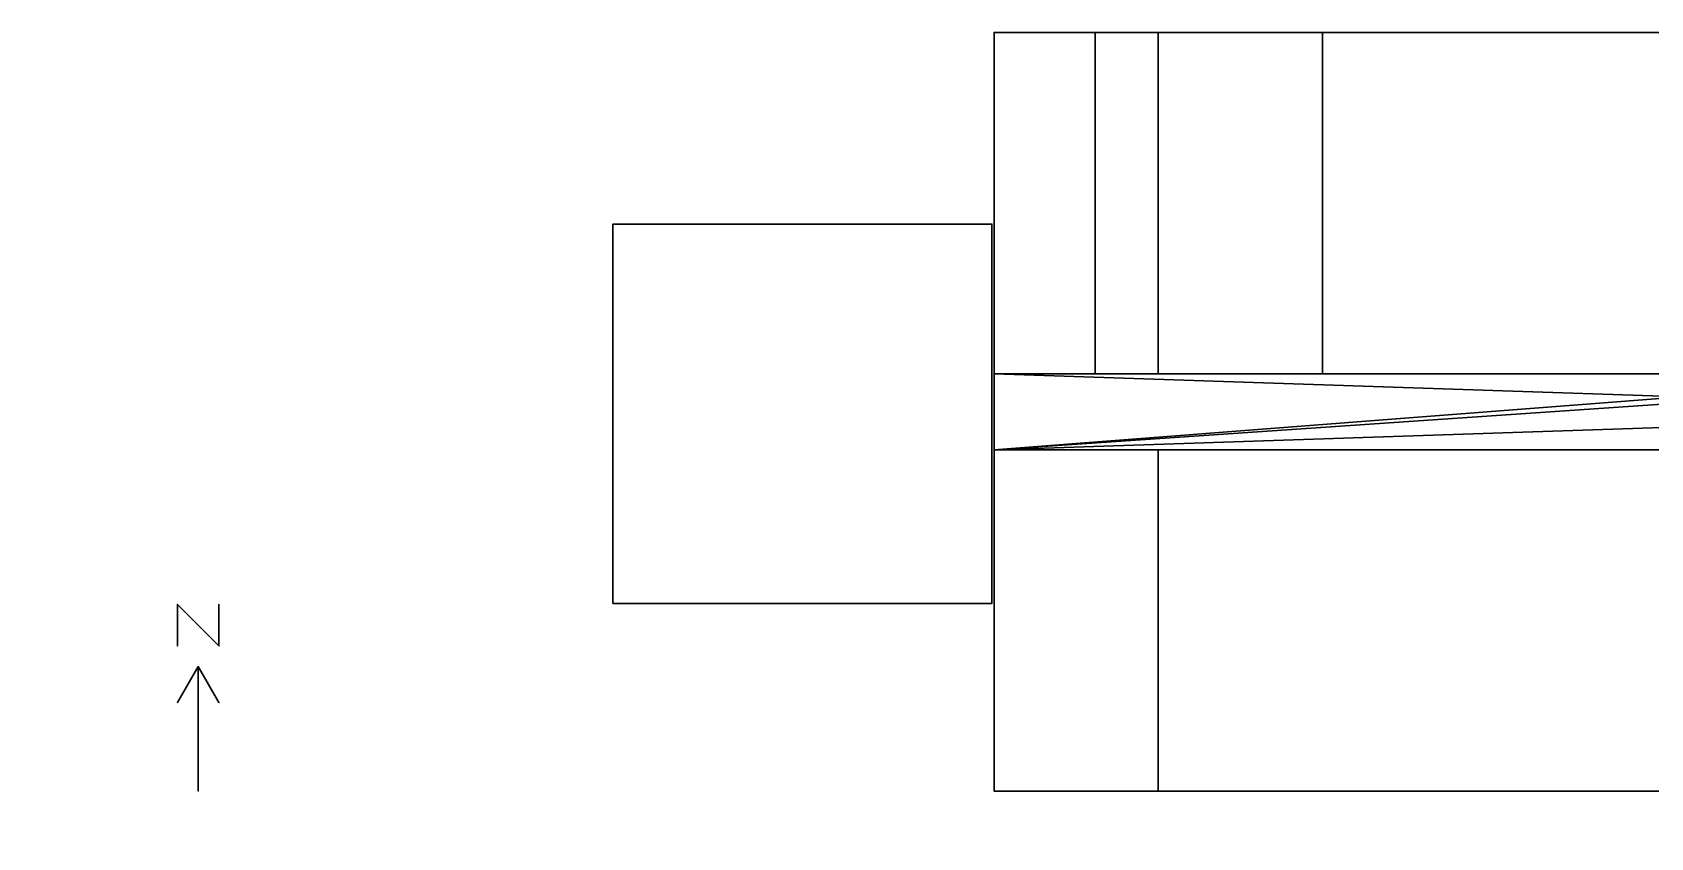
# Model space of a CAD drawing. Header units: metres. Extents: x -23.1 to 54.9, y -1.1 to 18.3.
# Drawn here: x -23.14 to 15.88, y -1.07 to 18.34 of the extents above; entities that cross this region are included whole.
import ezdxf

# ---------------------------------------------------------------- set-up
doc = ezdxf.new("R2010")
doc.units = ezdxf.units.M

msp = doc.modelspace()

# ---------------------------------------------------------------- linework, layer by layer
at = {"layer": '1', "color": 3}
for points in [[(-19.6435, 4.5488, 0.1), (-19.6435, 4.5488), (-19.6435, 3.5488), (-19.6435, 3.5488, 0.1)], [(-19.6435, 4.5488, 0.1), (-19.6435, 4.5488), (-18.6435, 3.5488), (-18.6435, 3.5488, 0.1)], [(-18.6435, 4.5488, 0.1), (-18.6435, 4.5488), (-18.6435, 3.5488), (-18.6435, 3.5488, 0.1)], [(-19.1435, 3.0488, 0.1), (-19.1435, 3.0488), (-19.6435, 2.1828), (-19.6435, 2.1828, 0.1)], [(-19.1435, 3.0488, 0.1), (-19.1435, 3.0488), (-19.1435, 0.0488), (-19.1435, 0.0488, 0.1)], [(-19.1435, 3.0488, 0.1), (-19.1435, 3.0488), (-18.6435, 2.1828), (-18.6435, 2.1828, 0.1)]]:
    msp.add_3dface(points, dxfattribs=at)
at = {"layer": 'CORRIDORFLR1', "color": 13}
for points in [[(0, 4.5718, 3.3526), (0, 13.7153, 3.3526), (-9.1435, 13.7153, 3.3526), (-9.1435, 4.5718, 3.3526)], [(-9.1435, 4.5718, 3.3526), (-9.1435, 13.7153, 3.3526), (0, 13.7153, 3.3526), (0, 4.5718, 3.3526)]]:
    msp.add_3dface(points, dxfattribs=at)
at = {"layer": 'CORRIDORFLR1', "color": 43}
for points in [[(2.4871, 10.1078, 3.3528), (2.4871, 10.1078), (0.0487, 10.1078), (0.0487, 10.1078, 3.3528)], [(0.0487, 10.1078, 3.3528), (0.0487, 10.1078), (0.0487, 8.279), (0.0487, 8.279, 3.3528)], [(4.0111, 10.1078, 3.3528), (4.0111, 10.1078), (2.4871, 10.1078), (2.4871, 10.1078, 3.3528)], [(19.8607, 10.1078, 3.3528), (19.8607, 10.1078), (4.0111, 10.1078), (4.0111, 10.1078, 3.3528)], [(0.0487, 8.279, 3.3528), (0.0487, 8.279), (19.8607, 8.279), (19.8607, 8.279, 3.3528)]]:
    msp.add_3dface(points, dxfattribs=at)
at = {"layer": 'CORRIDORFLR1', "color": 8}
for points in [[(54.9133, 8.279), (0.0487, 8.279), (0.0487, 10.1078)], [(54.9133, 8.279), (0.0487, 10.1078), (23.8231, 10.1078)], [(54.9133, 8.279), (23.8231, 8.279), (0.0487, 8.279)]]:
    msp.add_3dface(points, dxfattribs=at)
at = {"layer": 'CORRIDORFLR1', "color": 15}
for points in [[(0.0487, 8.279, 3.3528), (54.9133, 8.279, 3.3528), (54.9133, 10.1078, 3.3528)], [(0.0487, 8.279, 3.3528), (54.9133, 10.1078, 3.3528), (26.8711, 10.1078, 3.3528)], [(0.0487, 8.279, 3.3528), (26.8711, 10.1078, 3.3528), (23.8231, 10.1078, 3.3528)], [(0.0487, 8.279, 3.3528), (23.8231, 10.1078, 3.3528), (0.0487, 10.1078, 3.3528)]]:
    msp.add_3dface(points, dxfattribs=at)
at = {"layer": 'CORRIDORFLR1', "color": 143}
msp.add_3dface([(0.049, 10.1058, 2.4364), (0.049, 10.1058, 0.002), (0.049, 8.281, 0.002), (0.049, 8.281, 2.4364)], dxfattribs=at)
at = {"layer": 'CORRIDORFLR2', "color": 43}
for points in [[(2.4871, 10.1078, 6.096), (2.4871, 10.1078, 3.3528), (0.0487, 10.1078, 3.3528), (0.0487, 10.1078, 6.096)], [(0.0487, 10.1078, 6.096), (0.0487, 10.1078, 3.3528), (0.0487, 8.279, 3.3528), (0.0487, 8.279, 6.096)], [(4.0111, 10.1078, 6.096), (4.0111, 10.1078, 3.3528), (2.4871, 10.1078, 3.3528), (2.4871, 10.1078, 6.096)], [(7.9735, 10.1078, 6.096), (7.9735, 10.1078, 3.3528), (4.0111, 10.1078, 3.3528), (4.0111, 10.1078, 6.096)], [(23.8231, 10.1078, 6.096), (23.8231, 10.1078, 3.3528), (7.9735, 10.1078, 3.3528), (7.9735, 10.1078, 6.096)], [(0.0487, 8.279, 6.096), (0.0487, 8.279, 3.3528), (4.0111, 8.279, 3.3528), (4.0111, 8.279, 6.096)], [(4.0111, 8.279, 6.096), (4.0111, 8.279, 3.3528), (19.8607, 8.279, 3.3528), (19.8607, 8.279, 6.096)]]:
    msp.add_3dface(points, dxfattribs=at)
at = {"layer": 'CORRIDORFLR2', "color": 8}
for points in [[(54.9133, 8.279, 3.3528), (0.0487, 8.279, 3.3528), (0.0487, 10.1078, 3.3528)], [(54.9133, 8.279, 3.3528), (0.0487, 10.1078, 3.3528), (23.8231, 10.1078, 3.3528)]]:
    msp.add_3dface(points, dxfattribs=at)
at = {"layer": 'CORRIDORFLR2', "color": 15}
for points in [[(0.0487, 8.279, 6.096), (54.9133, 8.279, 6.096), (54.9133, 10.1078, 6.096)], [(0.0487, 8.279, 6.096), (54.9133, 10.1078, 6.096), (26.8711, 10.1078, 6.096)], [(0.0487, 8.279, 6.096), (26.8711, 10.1078, 6.096), (23.8231, 10.1078, 6.096)], [(0.0487, 8.279, 6.096), (23.8231, 10.1078, 6.096), (0.0487, 10.1078, 6.096)]]:
    msp.add_3dface(points, dxfattribs=at)
at = {"layer": 'CORRIDORFLR2', "color": 143}
msp.add_3dface([(0.049, 9.6551, 5.6128), (0.049, 9.6551, 4.1928), (0.049, 8.7317, 4.1928), (0.049, 8.7317, 5.6128)], dxfattribs=at)
at = {"layer": 'CORRIDORFLR3', "color": 43}
for points in [[(2.4871, 10.1078, 8.8392), (2.4871, 10.1078, 6.096), (0.0487, 10.1078, 6.096), (0.0487, 10.1078, 8.8392)], [(0.0487, 10.1078, 8.8392), (0.0487, 10.1078, 6.096), (0.0487, 8.279, 6.096), (0.0487, 8.279, 8.8392)], [(4.0111, 10.1078, 8.8392), (4.0111, 10.1078, 6.096), (2.4871, 10.1078, 6.096), (2.4871, 10.1078, 8.8392)], [(7.9735, 10.1078, 8.8392), (7.9735, 10.1078, 6.096), (4.0111, 10.1078, 6.096), (4.0111, 10.1078, 8.8392)], [(23.8231, 10.1078, 8.8392), (23.8231, 10.1078, 6.096), (7.9735, 10.1078, 6.096), (7.9735, 10.1078, 8.8392)], [(0.0487, 8.279, 8.8392), (0.0487, 8.279, 6.096), (4.0111, 8.279, 6.096), (4.0111, 8.279, 8.8392)], [(4.0111, 8.279, 8.8392), (4.0111, 8.279, 6.096), (19.8607, 8.279, 6.096), (19.8607, 8.279, 8.8392)]]:
    msp.add_3dface(points, dxfattribs=at)
at = {"layer": 'CORRIDORFLR3', "color": 8}
for points in [[(54.9133, 8.279, 6.096), (0.0487, 8.279, 6.096), (0.0487, 10.1078, 6.096)], [(54.9133, 8.279, 6.096), (0.0487, 10.1078, 6.096), (23.8231, 10.1078, 6.096)]]:
    msp.add_3dface(points, dxfattribs=at)
at = {"layer": 'CORRIDORFLR3', "color": 15}
for points in [[(0.0487, 8.279, 8.8392), (54.9133, 8.279, 8.8392), (54.9133, 10.1078, 8.8392)], [(0.0487, 8.279, 8.8392), (54.9133, 10.1078, 8.8392), (26.8711, 10.1078, 8.8392)], [(0.0487, 8.279, 8.8392), (26.8711, 10.1078, 8.8392), (23.8231, 10.1078, 8.8392)], [(0.0487, 8.279, 8.8392), (23.8231, 10.1078, 8.8392), (0.0487, 10.1078, 8.8392)]]:
    msp.add_3dface(points, dxfattribs=at)
at = {"layer": 'CORRIDORFLR3', "color": 143}
msp.add_3dface([(0.049, 9.6551, 8.356), (0.049, 9.6551, 6.936), (0.049, 8.7317, 6.936), (0.049, 8.7317, 8.356)], dxfattribs=at)
at = {"layer": 'CORRIDORFLR4', "color": 43}
for points in [[(2.4871, 10.1078, 11.5824), (2.4871, 10.1078, 8.8392), (0.0487, 10.1078, 8.8392), (0.0487, 10.1078, 11.5824)], [(0.0487, 10.1078, 11.5824), (0.0487, 10.1078, 8.8392), (0.0487, 8.279, 8.8392), (0.0487, 8.279, 11.5824)], [(4.0111, 10.1078, 11.5824), (4.0111, 10.1078, 8.8392), (2.4871, 10.1078, 8.8392), (2.4871, 10.1078, 11.5824)], [(7.9735, 10.1078, 11.5824), (7.9735, 10.1078, 8.8392), (4.0111, 10.1078, 8.8392), (4.0111, 10.1078, 11.5824)], [(23.8231, 10.1078, 11.5824), (23.8231, 10.1078, 8.8392), (7.9735, 10.1078, 8.8392), (7.9735, 10.1078, 11.5824)], [(0.0487, 8.279, 11.5824), (0.0487, 8.279, 8.8392), (4.0111, 8.279, 8.8392), (4.0111, 8.279, 11.5824)], [(4.0111, 8.279, 11.5824), (4.0111, 8.279, 8.8392), (19.8607, 8.279, 8.8392), (19.8607, 8.279, 11.5824)]]:
    msp.add_3dface(points, dxfattribs=at)
at = {"layer": 'CORRIDORFLR4', "color": 8}
for points in [[(54.9133, 8.279, 8.8392), (0.0487, 8.279, 8.8392), (0.0487, 10.1078, 8.8392)], [(54.9133, 8.279, 8.8392), (0.0487, 10.1078, 8.8392), (23.8231, 10.1078, 8.8392)]]:
    msp.add_3dface(points, dxfattribs=at)
at = {"layer": 'CORRIDORFLR4', "color": 15}
for points in [[(0.0487, 8.279, 11.5824), (54.9133, 8.279, 11.5824), (54.9133, 10.1078, 11.5824)], [(0.0487, 8.279, 11.5824), (54.9133, 10.1078, 11.5824), (26.8711, 10.1078, 11.5824)], [(0.0487, 8.279, 11.5824), (26.8711, 10.1078, 11.5824), (23.8231, 10.1078, 11.5824)], [(0.0487, 8.279, 11.5824), (23.8231, 10.1078, 11.5824), (0.0487, 10.1078, 11.5824)]]:
    msp.add_3dface(points, dxfattribs=at)
at = {"layer": 'CORRIDORFLR4', "color": 143}
msp.add_3dface([(0.049, 9.6551, 11.0992), (0.049, 9.6551, 9.6792), (0.049, 8.7317, 9.6792), (0.049, 8.7317, 11.0992)], dxfattribs=at)
at = {"layer": 'FRONTLOUNGEFLR1', "color": 43}
for points in [[(19.8607, 8.279, 3.3528), (19.8607, 8.279), (0.0487, 8.279), (0.0487, 8.279, 3.3528)], [(0.0487, 8.279, 3.3528), (0.0487, 8.279), (0.0487, 0.0488), (0.0487, 0.0488, 3.3528)], [(0.0487, 0.0488, 3.3528), (0.0487, 0.0488), (19.8607, 0.0488), (19.8607, 0.0488, 3.3528)]]:
    msp.add_3dface(points, dxfattribs=at)
at = {"layer": 'FRONTLOUNGEFLR1', "color": 8}
msp.add_3dface([(19.8607, 0.0488), (0.0487, 0.0488), (0.0487, 8.279), (19.8607, 8.279)], dxfattribs=at)
at = {"layer": 'FRONTLOUNGEFLR1', "color": 15}
for points in [[(0.0487, 0.0488, 3.3528), (4.0111, 0.0488, 3.3528), (4.0111, 8.279, 3.3528), (0.0487, 8.279, 3.3528)], [(4.0111, 0.0488, 3.3528), (19.8607, 0.0488, 3.3528), (19.8607, 8.279, 3.3528), (4.0111, 8.279, 3.3528)]]:
    msp.add_3dface(points, dxfattribs=at)
at = {"layer": 'FRONTLOUNGEFLR1', "color": 143}
for points in [[(1.003, 0.0488, 2.3984), (1.003, 0.0488, 0.9544), (3.057, 0.0488, 0.9544), (3.057, 0.0488, 2.3984)], [(4.965, 0.0488, 2.3984), (4.965, 0.0488, 0.9544), (7.019, 0.0488, 0.9544), (7.019, 0.0488, 2.3984)], [(8.928, 0.0488, 2.3984), (8.928, 0.0488, 0.9544), (10.982, 0.0488, 0.9544), (10.982, 0.0488, 2.3984)], [(12.89, 0.0488, 2.3984), (12.89, 0.0488, 0.9544), (14.944, 0.0488, 0.9544), (14.944, 0.0488, 2.3984)]]:
    msp.add_3dface(points, dxfattribs=at)
at = {"layer": 'FRONTOFFICEFLR1', "color": 43}
for points in [[(4.0111, 18.3374, 3.3528), (4.0111, 18.3374), (4.0111, 10.1078), (4.0111, 10.1078, 3.3528)], [(19.8607, 18.3374, 3.3528), (19.8607, 18.3374), (4.0111, 18.3374), (4.0111, 18.3374, 3.3528)], [(4.0111, 10.1078, 3.3528), (4.0111, 10.1078), (19.8607, 10.1078), (19.8607, 10.1078, 3.3528)]]:
    msp.add_3dface(points, dxfattribs=at)
at = {"layer": 'FRONTOFFICEFLR1', "color": 8}
msp.add_3dface([(19.8607, 10.1078), (4.0111, 10.1078), (4.0111, 18.3374), (19.8607, 18.3374)], dxfattribs=at)
at = {"layer": 'FRONTOFFICEFLR1', "color": 15}
for points in [[(4.0111, 10.1078, 3.3528), (7.9735, 10.1078, 3.3528), (7.9735, 18.3374, 3.3528), (4.0111, 18.3374, 3.3528)], [(7.9735, 10.1078, 3.3528), (19.8607, 10.1078, 3.3528), (19.8607, 18.3374, 3.3528), (7.9735, 18.3374, 3.3528)]]:
    msp.add_3dface(points, dxfattribs=at)
at = {"layer": 'FRONTOFFICEFLR1', "color": 143}
for points in [[(6.562, 18.3374, 2.3984), (6.562, 18.3374, 0.9544), (5.423, 18.3374, 0.9544), (5.423, 18.3374, 2.3984)], [(10.524, 18.3374, 2.3984), (10.524, 18.3374, 0.9544), (9.385, 18.3374, 0.9544), (9.385, 18.3374, 2.3984)], [(14.487, 18.3374, 2.3984), (14.487, 18.3374, 0.9544), (13.348, 18.3374, 0.9544), (13.348, 18.3374, 2.3984)]]:
    msp.add_3dface(points, dxfattribs=at)
at = {"layer": 'FRONTSTAIRSFLR1', "color": 43}
for points in [[(2.4871, 18.3374, 3.3528), (2.4871, 18.3374), (0.0487, 18.3374), (0.0487, 18.3374, 3.3528)], [(0.0487, 18.3374, 3.3528), (0.0487, 18.3374), (0.0487, 10.1078), (0.0487, 10.1078, 3.3528)], [(2.4871, 10.1078, 3.3528), (2.4871, 10.1078), (2.4871, 18.3374), (2.4871, 18.3374, 3.3528)], [(0.0487, 10.1078, 3.3528), (0.0487, 10.1078), (2.4871, 10.1078), (2.4871, 10.1078, 3.3528)]]:
    msp.add_3dface(points, dxfattribs=at)
at = {"layer": 'FRONTSTAIRSFLR1', "color": 8}
msp.add_3dface([(2.4871, 10.1078), (0.0487, 10.1078), (0.0487, 18.3374), (2.4871, 18.3374)], dxfattribs=at)
at = {"layer": 'FRONTSTAIRSFLR1', "color": 15}
msp.add_3dface([(0.0487, 10.1078, 3.3528), (2.4871, 10.1078, 3.3528), (2.4871, 18.3374, 3.3528), (0.0487, 18.3374, 3.3528)], dxfattribs=at)
at = {"layer": 'FRONTSTAIRSFLR2', "color": 43}
for points in [[(2.4871, 18.3374, 6.096), (2.4871, 18.3374, 3.3528), (0.0487, 18.3374, 3.3528), (0.0487, 18.3374, 6.096)], [(0.0487, 18.3374, 6.096), (0.0487, 18.3374, 3.3528), (0.0487, 10.1078, 3.3528), (0.0487, 10.1078, 6.096)], [(2.4871, 10.1078, 6.096), (2.4871, 10.1078, 3.3528), (2.4871, 18.3374, 3.3528), (2.4871, 18.3374, 6.096)], [(0.0487, 10.1078, 6.096), (0.0487, 10.1078, 3.3528), (2.4871, 10.1078, 3.3528), (2.4871, 10.1078, 6.096)]]:
    msp.add_3dface(points, dxfattribs=at)
at = {"layer": 'FRONTSTAIRSFLR2', "color": 8}
msp.add_3dface([(2.4871, 10.1078, 3.3528), (0.0487, 10.1078, 3.3528), (0.0487, 18.3374, 3.3528), (2.4871, 18.3374, 3.3528)], dxfattribs=at)
at = {"layer": 'FRONTSTAIRSFLR2', "color": 15}
msp.add_3dface([(0.0487, 10.1078, 6.096), (2.4871, 10.1078, 6.096), (2.4871, 18.3374, 6.096), (0.0487, 18.3374, 6.096)], dxfattribs=at)
at = {"layer": 'FRONTSTAIRSFLR3', "color": 43}
for points in [[(2.4871, 18.3374, 8.8392), (2.4871, 18.3374, 6.096), (0.0487, 18.3374, 6.096), (0.0487, 18.3374, 8.8392)], [(0.0487, 18.3374, 8.8392), (0.0487, 18.3374, 6.096), (0.0487, 10.1078, 6.096), (0.0487, 10.1078, 8.8392)], [(2.4871, 10.1078, 8.8392), (2.4871, 10.1078, 6.096), (2.4871, 18.3374, 6.096), (2.4871, 18.3374, 8.8392)], [(0.0487, 10.1078, 8.8392), (0.0487, 10.1078, 6.096), (2.4871, 10.1078, 6.096), (2.4871, 10.1078, 8.8392)]]:
    msp.add_3dface(points, dxfattribs=at)
at = {"layer": 'FRONTSTAIRSFLR3', "color": 8}
msp.add_3dface([(2.4871, 10.1078, 6.096), (0.0487, 10.1078, 6.096), (0.0487, 18.3374, 6.096), (2.4871, 18.3374, 6.096)], dxfattribs=at)
at = {"layer": 'FRONTSTAIRSFLR3', "color": 15}
msp.add_3dface([(0.0487, 10.1078, 8.8392), (2.4871, 10.1078, 8.8392), (2.4871, 18.3374, 8.8392), (0.0487, 18.3374, 8.8392)], dxfattribs=at)
at = {"layer": 'FRONTSTAIRSFLR4', "color": 43}
for points in [[(2.4871, 18.3374, 11.5824), (2.4871, 18.3374, 8.8392), (0.0487, 18.3374, 8.8392), (0.0487, 18.3374, 11.5824)], [(0.0487, 18.3374, 11.5824), (0.0487, 18.3374, 8.8392), (0.0487, 10.1078, 8.8392), (0.0487, 10.1078, 11.5824)], [(2.4871, 10.1078, 11.5824), (2.4871, 10.1078, 8.8392), (2.4871, 18.3374, 8.8392), (2.4871, 18.3374, 11.5824)], [(0.0487, 10.1078, 11.5824), (0.0487, 10.1078, 8.8392), (2.4871, 10.1078, 8.8392), (2.4871, 10.1078, 11.5824)]]:
    msp.add_3dface(points, dxfattribs=at)
at = {"layer": 'FRONTSTAIRSFLR4', "color": 8}
msp.add_3dface([(2.4871, 10.1078, 8.8392), (0.0487, 10.1078, 8.8392), (0.0487, 18.3374, 8.8392), (2.4871, 18.3374, 8.8392)], dxfattribs=at)
at = {"layer": 'FRONTSTAIRSFLR4', "color": 15}
msp.add_3dface([(0.0487, 10.1078, 11.5824), (2.4871, 10.1078, 11.5824), (2.4871, 18.3374, 11.5824), (0.0487, 18.3374, 11.5824)], dxfattribs=at)
at = {"layer": 'FRONTSTORAGEFLR1', "color": 43}
for points in [[(2.4871, 18.3374, 3.3528), (2.4871, 18.3374), (2.4871, 10.1078), (2.4871, 10.1078, 3.3528)], [(4.0111, 18.3374, 3.3528), (4.0111, 18.3374), (2.4871, 18.3374), (2.4871, 18.3374, 3.3528)], [(4.0111, 10.1078, 3.3528), (4.0111, 10.1078), (4.0111, 18.3374), (4.0111, 18.3374, 3.3528)], [(2.4871, 10.1078, 3.3528), (2.4871, 10.1078), (4.0111, 10.1078), (4.0111, 10.1078, 3.3528)]]:
    msp.add_3dface(points, dxfattribs=at)
at = {"layer": 'FRONTSTORAGEFLR1', "color": 8}
msp.add_3dface([(4.0111, 10.1078), (2.4871, 10.1078), (2.4871, 18.3374), (4.0111, 18.3374)], dxfattribs=at)
at = {"layer": 'FRONTSTORAGEFLR1', "color": 15}
msp.add_3dface([(2.4871, 10.1078, 3.3528), (4.0111, 10.1078, 3.3528), (4.0111, 18.3374, 3.3528), (2.4871, 18.3374, 3.3528)], dxfattribs=at)
at = {"layer": 'FRONTSTORAGEFLR2', "color": 43}
for points in [[(2.4871, 18.3374, 6.096), (2.4871, 18.3374, 3.3528), (2.4871, 10.1078, 3.3528), (2.4871, 10.1078, 6.096)], [(4.0111, 18.3374, 6.096), (4.0111, 18.3374, 3.3528), (2.4871, 18.3374, 3.3528), (2.4871, 18.3374, 6.096)], [(4.0111, 10.1078, 6.096), (4.0111, 10.1078, 3.3528), (4.0111, 18.3374, 3.3528), (4.0111, 18.3374, 6.096)], [(2.4871, 10.1078, 6.096), (2.4871, 10.1078, 3.3528), (4.0111, 10.1078, 3.3528), (4.0111, 10.1078, 6.096)]]:
    msp.add_3dface(points, dxfattribs=at)
at = {"layer": 'FRONTSTORAGEFLR2', "color": 8}
msp.add_3dface([(4.0111, 10.1078, 3.3528), (2.4871, 10.1078, 3.3528), (2.4871, 18.3374, 3.3528), (4.0111, 18.3374, 3.3528)], dxfattribs=at)
at = {"layer": 'FRONTSTORAGEFLR2', "color": 15}
msp.add_3dface([(2.4871, 10.1078, 6.096), (4.0111, 10.1078, 6.096), (4.0111, 18.3374, 6.096), (2.4871, 18.3374, 6.096)], dxfattribs=at)
at = {"layer": 'FRONTSTORAGEFLR3', "color": 43}
for points in [[(2.4871, 18.3374, 8.8392), (2.4871, 18.3374, 6.096), (2.4871, 10.1078, 6.096), (2.4871, 10.1078, 8.8392)], [(4.0111, 18.3374, 8.8392), (4.0111, 18.3374, 6.096), (2.4871, 18.3374, 6.096), (2.4871, 18.3374, 8.8392)], [(4.0111, 10.1078, 8.8392), (4.0111, 10.1078, 6.096), (4.0111, 18.3374, 6.096), (4.0111, 18.3374, 8.8392)], [(2.4871, 10.1078, 8.8392), (2.4871, 10.1078, 6.096), (4.0111, 10.1078, 6.096), (4.0111, 10.1078, 8.8392)]]:
    msp.add_3dface(points, dxfattribs=at)
at = {"layer": 'FRONTSTORAGEFLR3', "color": 8}
msp.add_3dface([(4.0111, 10.1078, 6.096), (2.4871, 10.1078, 6.096), (2.4871, 18.3374, 6.096), (4.0111, 18.3374, 6.096)], dxfattribs=at)
at = {"layer": 'FRONTSTORAGEFLR3', "color": 15}
msp.add_3dface([(2.4871, 10.1078, 8.8392), (4.0111, 10.1078, 8.8392), (4.0111, 18.3374, 8.8392), (2.4871, 18.3374, 8.8392)], dxfattribs=at)
at = {"layer": 'FRONTSTORAGEFLR4', "color": 43}
for points in [[(2.4871, 18.3374, 11.5824), (2.4871, 18.3374, 8.8392), (2.4871, 10.1078, 8.8392), (2.4871, 10.1078, 11.5824)], [(4.0111, 18.3374, 11.5824), (4.0111, 18.3374, 8.8392), (2.4871, 18.3374, 8.8392), (2.4871, 18.3374, 11.5824)], [(4.0111, 10.1078, 11.5824), (4.0111, 10.1078, 8.8392), (4.0111, 18.3374, 8.8392), (4.0111, 18.3374, 11.5824)], [(2.4871, 10.1078, 11.5824), (2.4871, 10.1078, 8.8392), (4.0111, 10.1078, 8.8392), (4.0111, 10.1078, 11.5824)]]:
    msp.add_3dface(points, dxfattribs=at)
at = {"layer": 'FRONTSTORAGEFLR4', "color": 8}
msp.add_3dface([(4.0111, 10.1078, 8.8392), (2.4871, 10.1078, 8.8392), (2.4871, 18.3374, 8.8392), (4.0111, 18.3374, 8.8392)], dxfattribs=at)
at = {"layer": 'FRONTSTORAGEFLR4', "color": 15}
msp.add_3dface([(2.4871, 10.1078, 11.5824), (4.0111, 10.1078, 11.5824), (4.0111, 18.3374, 11.5824), (2.4871, 18.3374, 11.5824)], dxfattribs=at)
at = {"layer": 'GUESTROOM201', "color": 43}
for points in [[(4.0111, 8.279, 6.096), (4.0111, 8.279, 3.3528), (0.0487, 8.279, 3.3528), (0.0487, 8.279, 6.096)], [(0.0487, 8.279, 6.096), (0.0487, 8.279, 3.3528), (0.0487, 0.0488, 3.3528), (0.0487, 0.0488, 6.096)], [(4.0111, 0.0488, 6.096), (4.0111, 0.0488, 3.3528), (4.0111, 8.279, 3.3528), (4.0111, 8.279, 6.096)], [(0.0487, 0.0488, 6.096), (0.0487, 0.0488, 3.3528), (4.0111, 0.0488, 3.3528), (4.0111, 0.0488, 6.096)]]:
    msp.add_3dface(points, dxfattribs=at)
at = {"layer": 'GUESTROOM201', "color": 8}
msp.add_3dface([(4.0111, 0.0488, 3.3528), (0.0487, 0.0488, 3.3528), (0.0487, 8.279, 3.3528), (4.0111, 8.279, 3.3528)], dxfattribs=at)
at = {"layer": 'GUESTROOM201', "color": 15}
msp.add_3dface([(0.0487, 0.0488, 6.096), (4.0111, 0.0488, 6.096), (4.0111, 8.279, 6.096), (0.0487, 8.279, 6.096)], dxfattribs=at)
at = {"layer": 'GUESTROOM201', "color": 143}
msp.add_3dface([(1.46, 0.0488, 5.4464), (1.46, 0.0488, 4.0024), (2.599, 0.0488, 4.0024), (2.599, 0.0488, 5.4464)], dxfattribs=at)
at = {"layer": 'GUESTROOM202_205', "color": 43}
for points in [[(19.8607, 8.279, 6.096), (19.8607, 8.279, 3.3528), (4.0111, 8.279, 3.3528), (4.0111, 8.279, 6.096)], [(4.0111, 8.279, 6.096), (4.0111, 8.279, 3.3528), (4.0111, 0.0488, 3.3528), (4.0111, 0.0488, 6.096)], [(4.0111, 0.0488, 6.096), (4.0111, 0.0488, 3.3528), (19.8607, 0.0488, 3.3528), (19.8607, 0.0488, 6.096)]]:
    msp.add_3dface(points, dxfattribs=at)
at = {"layer": 'GUESTROOM202_205', "color": 8}
msp.add_3dface([(19.8607, 0.0488, 3.3528), (4.0111, 0.0488, 3.3528), (4.0111, 8.279, 3.3528), (19.8607, 8.279, 3.3528)], dxfattribs=at)
at = {"layer": 'GUESTROOM202_205', "color": 15}
msp.add_3dface([(4.0111, 0.0488, 6.096), (19.8607, 0.0488, 6.096), (19.8607, 8.279, 6.096), (4.0111, 8.279, 6.096)], dxfattribs=at)
at = {"layer": 'GUESTROOM202_205', "color": 143}
for points in [[(5.423, 0.0488, 5.4464), (5.423, 0.0488, 4.0024), (6.562, 0.0488, 4.0024), (6.562, 0.0488, 5.4464)], [(9.385, 0.0488, 5.4464), (9.385, 0.0488, 4.0024), (10.524, 0.0488, 4.0024), (10.524, 0.0488, 5.4464)], [(13.348, 0.0488, 5.4464), (13.348, 0.0488, 4.0024), (14.487, 0.0488, 4.0024), (14.487, 0.0488, 5.4464)]]:
    msp.add_3dface(points, dxfattribs=at)
at = {"layer": 'GUESTROOM220_223', "color": 43}
for points in [[(7.9735, 18.3374, 6.096), (7.9735, 18.3374, 3.3528), (7.9735, 10.1078, 3.3528), (7.9735, 10.1078, 6.096)], [(23.8231, 18.3374, 6.096), (23.8231, 18.3374, 3.3528), (7.9735, 18.3374, 3.3528), (7.9735, 18.3374, 6.096)], [(7.9735, 10.1078, 6.096), (7.9735, 10.1078, 3.3528), (23.8231, 10.1078, 3.3528), (23.8231, 10.1078, 6.096)]]:
    msp.add_3dface(points, dxfattribs=at)
at = {"layer": 'GUESTROOM220_223', "color": 8}
msp.add_3dface([(19.8607, 10.1078, 3.3528), (7.9735, 10.1078, 3.3528), (7.9735, 18.3374, 3.3528), (19.8607, 18.3374, 3.3528)], dxfattribs=at)
at = {"layer": 'GUESTROOM220_223', "color": 15}
msp.add_3dface([(7.9735, 10.1078, 6.096), (23.8231, 10.1078, 6.096), (23.8231, 18.3374, 6.096), (7.9735, 18.3374, 6.096)], dxfattribs=at)
at = {"layer": 'GUESTROOM220_223', "color": 143}
for points in [[(10.524, 18.3374, 5.4464), (10.524, 18.3374, 4.0024), (9.385, 18.3374, 4.0024), (9.385, 18.3374, 5.4464)], [(14.487, 18.3374, 5.4464), (14.487, 18.3374, 4.0024), (13.348, 18.3374, 4.0024), (13.348, 18.3374, 5.4464)]]:
    msp.add_3dface(points, dxfattribs=at)
at = {"layer": 'GUESTROOM224', "color": 43}
for points in [[(4.0111, 18.3374, 6.096), (4.0111, 18.3374, 3.3528), (4.0111, 10.1078, 3.3528), (4.0111, 10.1078, 6.096)], [(7.9735, 18.3374, 6.096), (7.9735, 18.3374, 3.3528), (4.0111, 18.3374, 3.3528), (4.0111, 18.3374, 6.096)], [(7.9735, 10.1078, 6.096), (7.9735, 10.1078, 3.3528), (7.9735, 18.3374, 3.3528), (7.9735, 18.3374, 6.096)], [(4.0111, 10.1078, 6.096), (4.0111, 10.1078, 3.3528), (7.9735, 10.1078, 3.3528), (7.9735, 10.1078, 6.096)]]:
    msp.add_3dface(points, dxfattribs=at)
at = {"layer": 'GUESTROOM224', "color": 8}
msp.add_3dface([(7.9735, 10.1078, 3.3528), (4.0111, 10.1078, 3.3528), (4.0111, 18.3374, 3.3528), (7.9735, 18.3374, 3.3528)], dxfattribs=at)
at = {"layer": 'GUESTROOM224', "color": 15}
msp.add_3dface([(4.0111, 10.1078, 6.096), (7.9735, 10.1078, 6.096), (7.9735, 18.3374, 6.096), (4.0111, 18.3374, 6.096)], dxfattribs=at)
at = {"layer": 'GUESTROOM224', "color": 143}
msp.add_3dface([(6.562, 18.3374, 5.4464), (6.562, 18.3374, 4.0024), (5.423, 18.3374, 4.0024), (5.423, 18.3374, 5.4464)], dxfattribs=at)
at = {"layer": 'GUESTROOM301', "color": 43}
for points in [[(4.0111, 8.279, 8.8392), (4.0111, 8.279, 6.096), (0.0487, 8.279, 6.096), (0.0487, 8.279, 8.8392)], [(0.0487, 8.279, 8.8392), (0.0487, 8.279, 6.096), (0.0487, 0.0488, 6.096), (0.0487, 0.0488, 8.8392)], [(4.0111, 0.0488, 8.8392), (4.0111, 0.0488, 6.096), (4.0111, 8.279, 6.096), (4.0111, 8.279, 8.8392)], [(0.0487, 0.0488, 8.8392), (0.0487, 0.0488, 6.096), (4.0111, 0.0488, 6.096), (4.0111, 0.0488, 8.8392)]]:
    msp.add_3dface(points, dxfattribs=at)
at = {"layer": 'GUESTROOM301', "color": 8}
msp.add_3dface([(4.0111, 0.0488, 6.096), (0.0487, 0.0488, 6.096), (0.0487, 8.279, 6.096), (4.0111, 8.279, 6.096)], dxfattribs=at)
at = {"layer": 'GUESTROOM301', "color": 15}
msp.add_3dface([(0.0487, 0.0488, 8.8392), (4.0111, 0.0488, 8.8392), (4.0111, 8.279, 8.8392), (0.0487, 8.279, 8.8392)], dxfattribs=at)
at = {"layer": 'GUESTROOM301', "color": 143}
msp.add_3dface([(1.46, 0.0488, 8.1896), (1.46, 0.0488, 6.7456), (2.599, 0.0488, 6.7456), (2.599, 0.0488, 8.1896)], dxfattribs=at)
at = {"layer": 'GUESTROOM302_305', "color": 43}
for points in [[(19.8607, 8.279, 8.8392), (19.8607, 8.279, 6.096), (4.0111, 8.279, 6.096), (4.0111, 8.279, 8.8392)], [(4.0111, 8.279, 8.8392), (4.0111, 8.279, 6.096), (4.0111, 0.0488, 6.096), (4.0111, 0.0488, 8.8392)], [(4.0111, 0.0488, 8.8392), (4.0111, 0.0488, 6.096), (19.8607, 0.0488, 6.096), (19.8607, 0.0488, 8.8392)]]:
    msp.add_3dface(points, dxfattribs=at)
at = {"layer": 'GUESTROOM302_305', "color": 8}
msp.add_3dface([(19.8607, 0.0488, 6.096), (4.0111, 0.0488, 6.096), (4.0111, 8.279, 6.096), (19.8607, 8.279, 6.096)], dxfattribs=at)
at = {"layer": 'GUESTROOM302_305', "color": 15}
msp.add_3dface([(4.0111, 0.0488, 8.8392), (19.8607, 0.0488, 8.8392), (19.8607, 8.279, 8.8392), (4.0111, 8.279, 8.8392)], dxfattribs=at)
at = {"layer": 'GUESTROOM302_305', "color": 143}
for points in [[(5.423, 0.0488, 8.1896), (5.423, 0.0488, 6.7456), (6.562, 0.0488, 6.7456), (6.562, 0.0488, 8.1896)], [(9.385, 0.0488, 8.1896), (9.385, 0.0488, 6.7456), (10.524, 0.0488, 6.7456), (10.524, 0.0488, 8.1896)], [(13.348, 0.0488, 8.1896), (13.348, 0.0488, 6.7456), (14.487, 0.0488, 6.7456), (14.487, 0.0488, 8.1896)]]:
    msp.add_3dface(points, dxfattribs=at)
at = {"layer": 'GUESTROOM320_323', "color": 43}
for points in [[(7.9735, 18.3374, 8.8392), (7.9735, 18.3374, 6.096), (7.9735, 10.1078, 6.096), (7.9735, 10.1078, 8.8392)], [(23.8231, 18.3374, 8.8392), (23.8231, 18.3374, 6.096), (7.9735, 18.3374, 6.096), (7.9735, 18.3374, 8.8392)], [(7.9735, 10.1078, 8.8392), (7.9735, 10.1078, 6.096), (23.8231, 10.1078, 6.096), (23.8231, 10.1078, 8.8392)]]:
    msp.add_3dface(points, dxfattribs=at)
at = {"layer": 'GUESTROOM320_323', "color": 8}
msp.add_3dface([(23.8231, 10.1078, 6.096), (7.9735, 10.1078, 6.096), (7.9735, 18.3374, 6.096), (23.8231, 18.3374, 6.096)], dxfattribs=at)
at = {"layer": 'GUESTROOM320_323', "color": 15}
msp.add_3dface([(7.9735, 10.1078, 8.8392), (23.8231, 10.1078, 8.8392), (23.8231, 18.3374, 8.8392), (7.9735, 18.3374, 8.8392)], dxfattribs=at)
at = {"layer": 'GUESTROOM320_323', "color": 143}
for points in [[(10.524, 18.3374, 8.1896), (10.524, 18.3374, 6.7456), (9.385, 18.3374, 6.7456), (9.385, 18.3374, 8.1896)], [(14.487, 18.3374, 8.1896), (14.487, 18.3374, 6.7456), (13.348, 18.3374, 6.7456), (13.348, 18.3374, 8.1896)]]:
    msp.add_3dface(points, dxfattribs=at)
at = {"layer": 'GUESTROOM324', "color": 43}
for points in [[(4.0111, 18.3374, 8.8392), (4.0111, 18.3374, 6.096), (4.0111, 10.1078, 6.096), (4.0111, 10.1078, 8.8392)], [(7.9735, 18.3374, 8.8392), (7.9735, 18.3374, 6.096), (4.0111, 18.3374, 6.096), (4.0111, 18.3374, 8.8392)], [(7.9735, 10.1078, 8.8392), (7.9735, 10.1078, 6.096), (7.9735, 18.3374, 6.096), (7.9735, 18.3374, 8.8392)], [(4.0111, 10.1078, 8.8392), (4.0111, 10.1078, 6.096), (7.9735, 10.1078, 6.096), (7.9735, 10.1078, 8.8392)]]:
    msp.add_3dface(points, dxfattribs=at)
at = {"layer": 'GUESTROOM324', "color": 8}
msp.add_3dface([(7.9735, 10.1078, 6.096), (4.0111, 10.1078, 6.096), (4.0111, 18.3374, 6.096), (7.9735, 18.3374, 6.096)], dxfattribs=at)
at = {"layer": 'GUESTROOM324', "color": 15}
msp.add_3dface([(4.0111, 10.1078, 8.8392), (7.9735, 10.1078, 8.8392), (7.9735, 18.3374, 8.8392), (4.0111, 18.3374, 8.8392)], dxfattribs=at)
at = {"layer": 'GUESTROOM324', "color": 143}
msp.add_3dface([(6.562, 18.3374, 8.1896), (6.562, 18.3374, 6.7456), (5.423, 18.3374, 6.7456), (5.423, 18.3374, 8.1896)], dxfattribs=at)
at = {"layer": 'GUESTROOM401', "color": 43}
for points in [[(4.0111, 8.279, 11.5824), (4.0111, 8.279, 8.8392), (0.0487, 8.279, 8.8392), (0.0487, 8.279, 11.5824)], [(0.0487, 8.279, 11.5824), (0.0487, 8.279, 8.8392), (0.0487, 0.0488, 8.8392), (0.0487, 0.0488, 11.5824)], [(4.0111, 0.0488, 11.5824), (4.0111, 0.0488, 8.8392), (4.0111, 8.279, 8.8392), (4.0111, 8.279, 11.5824)], [(0.0487, 0.0488, 11.5824), (0.0487, 0.0488, 8.8392), (4.0111, 0.0488, 8.8392), (4.0111, 0.0488, 11.5824)]]:
    msp.add_3dface(points, dxfattribs=at)
at = {"layer": 'GUESTROOM401', "color": 8}
msp.add_3dface([(4.0111, 0.0488, 8.8392), (0.0487, 0.0488, 8.8392), (0.0487, 8.279, 8.8392), (4.0111, 8.279, 8.8392)], dxfattribs=at)
at = {"layer": 'GUESTROOM401', "color": 15}
msp.add_3dface([(0.0487, 0.0488, 11.5824), (4.0111, 0.0488, 11.5824), (4.0111, 8.279, 11.5824), (0.0487, 8.279, 11.5824)], dxfattribs=at)
at = {"layer": 'GUESTROOM401', "color": 143}
msp.add_3dface([(1.46, 0.0488, 10.9328), (1.46, 0.0488, 9.4888), (2.599, 0.0488, 9.4888), (2.599, 0.0488, 10.9328)], dxfattribs=at)
at = {"layer": 'GUESTROOM402_405', "color": 43}
for points in [[(19.8607, 8.279, 11.5824), (19.8607, 8.279, 8.8392), (4.0111, 8.279, 8.8392), (4.0111, 8.279, 11.5824)], [(4.0111, 8.279, 11.5824), (4.0111, 8.279, 8.8392), (4.0111, 0.0488, 8.8392), (4.0111, 0.0488, 11.5824)], [(4.0111, 0.0488, 11.5824), (4.0111, 0.0488, 8.8392), (19.8607, 0.0488, 8.8392), (19.8607, 0.0488, 11.5824)]]:
    msp.add_3dface(points, dxfattribs=at)
at = {"layer": 'GUESTROOM402_405', "color": 8}
msp.add_3dface([(19.8607, 0.0488, 8.8392), (4.0111, 0.0488, 8.8392), (4.0111, 8.279, 8.8392), (19.8607, 8.279, 8.8392)], dxfattribs=at)
at = {"layer": 'GUESTROOM402_405', "color": 15}
msp.add_3dface([(4.0111, 0.0488, 11.5824), (19.8607, 0.0488, 11.5824), (19.8607, 8.279, 11.5824), (4.0111, 8.279, 11.5824)], dxfattribs=at)
at = {"layer": 'GUESTROOM402_405', "color": 143}
for points in [[(5.423, 0.0488, 10.9328), (5.423, 0.0488, 9.4888), (6.562, 0.0488, 9.4888), (6.562, 0.0488, 10.9328)], [(9.385, 0.0488, 10.9328), (9.385, 0.0488, 9.4888), (10.524, 0.0488, 9.4888), (10.524, 0.0488, 10.9328)], [(13.348, 0.0488, 10.9328), (13.348, 0.0488, 9.4888), (14.487, 0.0488, 9.4888), (14.487, 0.0488, 10.9328)]]:
    msp.add_3dface(points, dxfattribs=at)
at = {"layer": 'GUESTROOM420_423', "color": 43}
for points in [[(7.9735, 18.3374, 11.5824), (7.9735, 18.3374, 8.8392), (7.9735, 10.1078, 8.8392), (7.9735, 10.1078, 11.5824)], [(23.8231, 18.3374, 11.5824), (23.8231, 18.3374, 8.8392), (7.9735, 18.3374, 8.8392), (7.9735, 18.3374, 11.5824)], [(7.9735, 10.1078, 11.5824), (7.9735, 10.1078, 8.8392), (23.8231, 10.1078, 8.8392), (23.8231, 10.1078, 11.5824)]]:
    msp.add_3dface(points, dxfattribs=at)
at = {"layer": 'GUESTROOM420_423', "color": 8}
msp.add_3dface([(23.8231, 10.1078, 8.8392), (7.9735, 10.1078, 8.8392), (7.9735, 18.3374, 8.8392), (23.8231, 18.3374, 8.8392)], dxfattribs=at)
at = {"layer": 'GUESTROOM420_423', "color": 15}
msp.add_3dface([(7.9735, 10.1078, 11.5824), (23.8231, 10.1078, 11.5824), (23.8231, 18.3374, 11.5824), (7.9735, 18.3374, 11.5824)], dxfattribs=at)
at = {"layer": 'GUESTROOM420_423', "color": 143}
for points in [[(10.524, 18.3374, 10.9328), (10.524, 18.3374, 9.4888), (9.385, 18.3374, 9.4888), (9.385, 18.3374, 10.9328)], [(14.487, 18.3374, 10.9328), (14.487, 18.3374, 9.4888), (13.348, 18.3374, 9.4888), (13.348, 18.3374, 10.9328)]]:
    msp.add_3dface(points, dxfattribs=at)
at = {"layer": 'GUESTROOM424', "color": 43}
for points in [[(4.0111, 18.3374, 11.5824), (4.0111, 18.3374, 8.8392), (4.0111, 10.1078, 8.8392), (4.0111, 10.1078, 11.5824)], [(7.9735, 18.3374, 11.5824), (7.9735, 18.3374, 8.8392), (4.0111, 18.3374, 8.8392), (4.0111, 18.3374, 11.5824)], [(7.9735, 10.1078, 11.5824), (7.9735, 10.1078, 8.8392), (7.9735, 18.3374, 8.8392), (7.9735, 18.3374, 11.5824)], [(4.0111, 10.1078, 11.5824), (4.0111, 10.1078, 8.8392), (7.9735, 10.1078, 8.8392), (7.9735, 10.1078, 11.5824)]]:
    msp.add_3dface(points, dxfattribs=at)
at = {"layer": 'GUESTROOM424', "color": 8}
msp.add_3dface([(7.9735, 10.1078, 8.8392), (4.0111, 10.1078, 8.8392), (4.0111, 18.3374, 8.8392), (7.9735, 18.3374, 8.8392)], dxfattribs=at)
at = {"layer": 'GUESTROOM424', "color": 15}
msp.add_3dface([(4.0111, 10.1078, 11.5824), (7.9735, 10.1078, 11.5824), (7.9735, 18.3374, 11.5824), (4.0111, 18.3374, 11.5824)], dxfattribs=at)
at = {"layer": 'GUESTROOM424', "color": 143}
msp.add_3dface([(6.562, 18.3374, 10.9328), (6.562, 18.3374, 9.4888), (5.423, 18.3374, 9.4888), (5.423, 18.3374, 10.9328)], dxfattribs=at)

doc.saveas('drawing.dxf')
